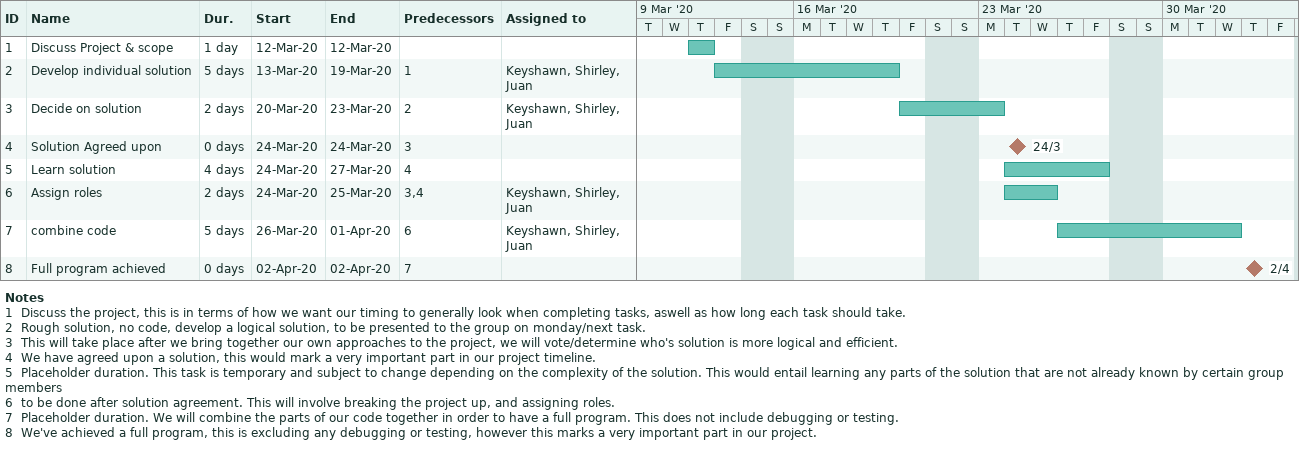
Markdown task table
| ID | Task | Duration | Start | Finish | Predecessors | Resources |
|---|---|---|---|---|---|---|
| 1 | Discuss Project & scope | 1d | 2020-03-12 | 2020-03-12 |  |  |
| 2 | Develop individual solution | 5d | 2020-03-13 | 2020-03-19 | 1 | Keyshawn, Shirley, Juan |
| 3 | Decide on solution | 2d | 2020-03-20 | 2020-03-23 | 2 | Keyshawn, Shirley, Juan |
| 4 | Solution Agreed upon | 0d | 2020-03-24 | 2020-03-24 | 3 |  |
| 5 | Learn solution | 4d | 2020-03-24 | 2020-03-27 | 4 |  |
| 6 | Assign roles | 2d | 2020-03-24 | 2020-03-25 | 3, 4 | Keyshawn, Shirley, Juan |
| 7 | combine code | 5d | 2020-03-26 | 2020-04-01 | 6 | Keyshawn, Shirley, Juan |
| 8 | Full program achieved | 0d | 2020-04-02 | 2020-04-02 | 7 |  |

Notes
- 1: Discuss the project, this is in terms of how we want our timing to generally look when completing tasks, aswell as how long each task should take.
- 2: Rough solution, no code, develop a logical solution, to be presented to the group on monday/next task.
- 3: This will take place after we bring together our own approaches to the project, we will vote/determine who's solution is more logical and efficient.
- 4: We have agreed upon a solution, this would mark a very important part in our project timeline.
- 5: Placeholder duration. This task is temporary and subject to change depending on the complexity of the solution. This would entail learning any parts of the solution that are not already known by certain group members
- 6: to be done after solution agreement. This will involve breaking the project up, and assigning roles.
- 7: Placeholder duration. We will combine the parts of our code together in order to have a full program. This does not include debugging or testing.
- 8: We've achieved a full program, this is excluding any debugging or testing, however this marks a very important part in our project.
